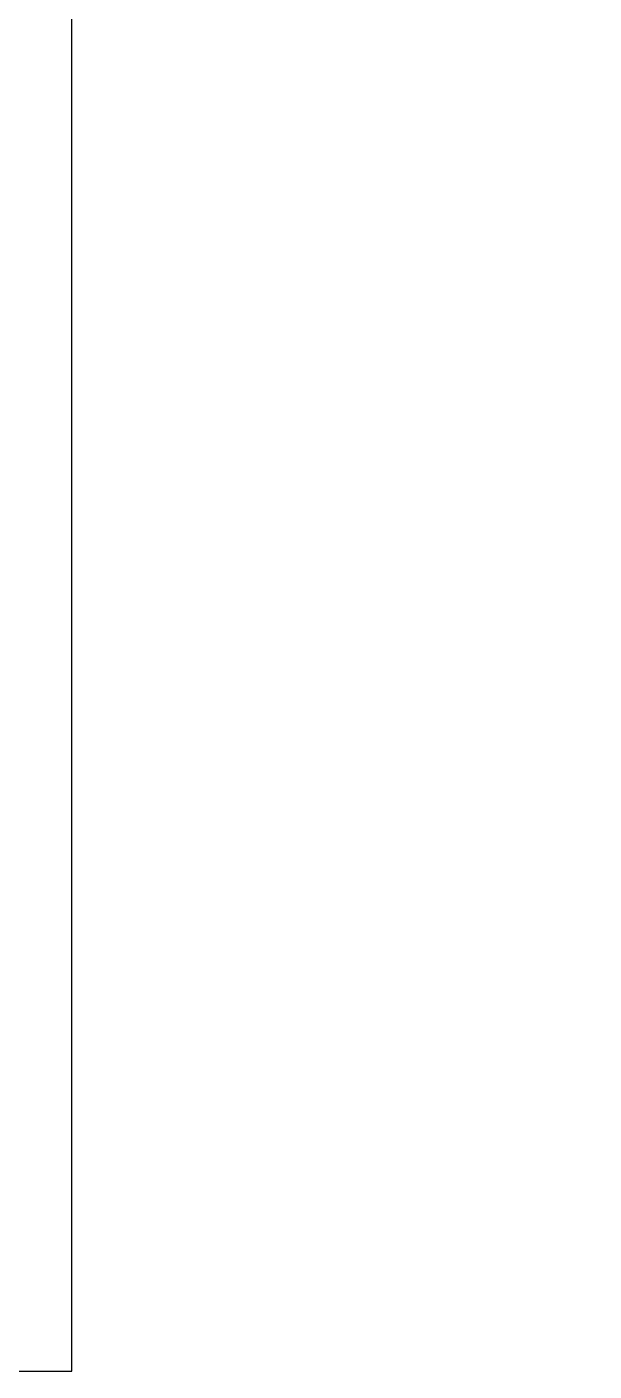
# Model space of a CAD drawing. Extents: x 26 to 65864, y -126 to 468.
# Drawn here: x 437.9 to 540.4, y -126.1 to 116.5 of the extents above; entities that cross this region are included whole.
import ezdxf

# ---------------------------------------------------------------- set-up
doc = ezdxf.new("R2010")
doc.units = 0
doc.layers.add('3', color=7, linetype='CONTINUOUS')

msp = doc.modelspace()

# ---------------------------------------------------------------- linework, layer by layer
at = {"layer": '3'}
for p, q in [((446.02, -126.13), (446.02, 467.87)), ((26.02, -126.13), (446.02, -126.13))]:
    msp.add_line(p, q, dxfattribs=at)

doc.saveas('drawing.dxf')
